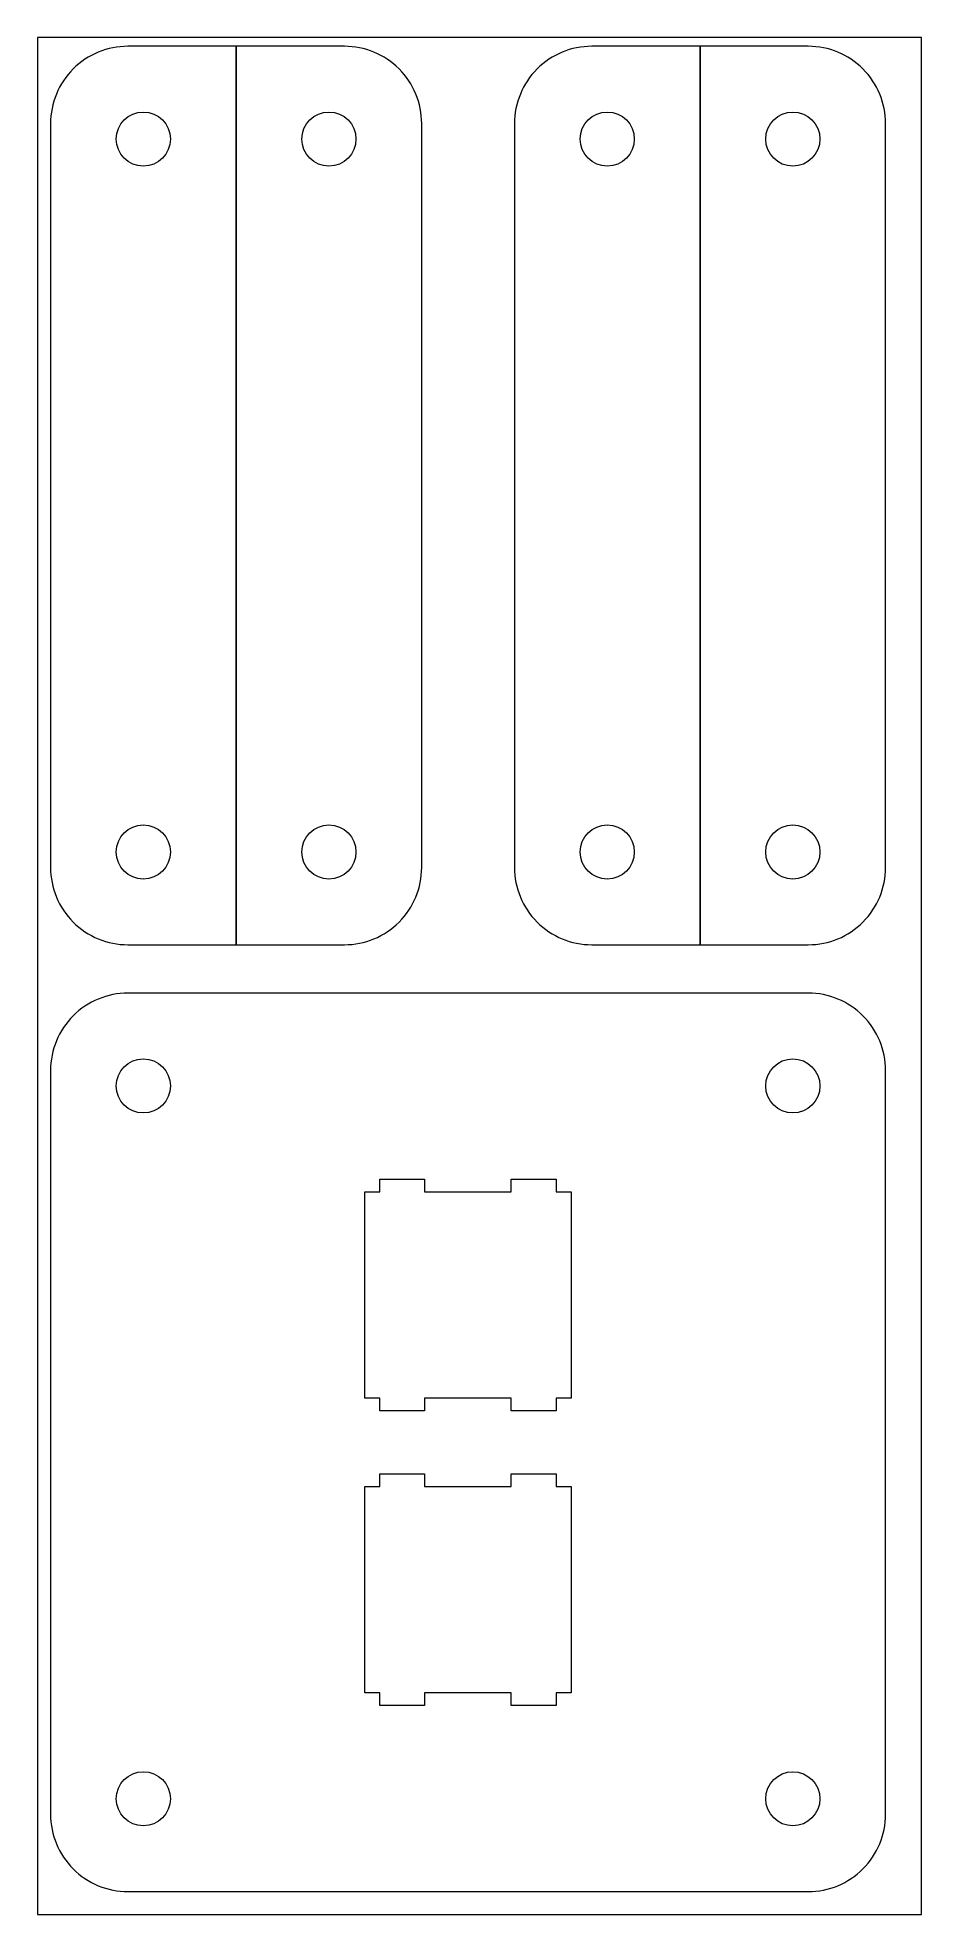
# Paper-space layout 'Clear Acrylic' of a CAD drawing. Header units: millimetres. Extents: x 0 to 57, y 86 to 207.
# The model-space entities are those that its viewports show. They can reach past a viewport. Long polylines and large blocks are cut down to what shows.
import ezdxf

# ---------------------------------------------------------------- set-up
doc = ezdxf.new("R2010")
doc.units = ezdxf.units.MM
doc.layers.get('0').update_dxf_attribs({"color": 5})
doc.layers.add('Boxes', color=3, linetype='Continuous')
doc.layers.add('Hidden', color=6, linetype='Continuous')
doc.layers.add('Cuts', color=7, linetype='Continuous', lineweight=0)
doc.layers.add('Viewports', color=7, linetype='Continuous', lineweight=0, plot=False)
doc.styles.get("Standard").update_dxf_attribs({"font": 'Arial.ttf'})

# ---------------------------------------------------------------- blocks, each defined once
blk = doc.blocks.new('Cherry Hole Inset')
at = {"layer": 'Cuts'}
blk.add_lwpolyline([(1.1114, 0.3), (1.1114, 1.2787), (0.3, 1.2787), (0.3, 4.1726), (1.1114, 4.1726), (1.1114, 9.7726), (0.3, 9.7726), (0.3, 12.6665), (1.1114, 12.6665), (1.1114, 13.6452), (14.4565, 13.6452), (14.4565, 12.6665), (15.2679, 12.6665), (15.2679, 9.7726), (14.4565, 9.7726), (14.4565, 4.1726), (15.2679, 4.1726), (15.2679, 1.2787), (14.4565, 1.2787), (14.4565, 0.3)], close=True, dxfattribs=at)
at = {"layer": 'Hidden'}
blk.add_lwpolyline([(0.8114, 0), (0.8114, 0.9787), (0, 0.9787), (0, 4.4726), (0.8114, 4.4726), (0.8114, 9.4726), (0, 9.4726), (0, 12.9665), (0.8114, 12.9665), (0.8114, 13.9452), (14.7565, 13.9452), (14.7565, 12.9665), (15.5679, 12.9665), (15.5679, 9.4726), (14.7565, 9.4726), (14.7565, 4.4726), (15.5679, 4.4726), (15.5679, 0.9787), (14.7565, 0.9787), (14.7565, 0)], close=True, dxfattribs=at)
blk = doc.blocks.new('Cherry Cutout 1')
at = {"layer": 'Boxes'}
blk.add_lwpolyline([(0, 0), (19.05, 0), (19.05, 19.05), (0, 19.05)], close=True, dxfattribs=at)
blk.add_blockref('Cherry Hole Inset', (1.74, 2.55))
at = {"layer": 'Hidden'}
blk.add_text('0.3mm inset', height=1, dxfattribs=at).set_placement((5.49, 0.68))

msp = doc.modelspace()

# ---------------------------------------------------------------- linework, layer by layer
at = {"layer": 'Cuts'}
for points in [[(65.11, -42), (65.11, -35, 0.414214), (60.11, -30), (12.01, -30, 0.414214), (7.01, -35), (7.01, -42)], [(7.01, -42), (7.01, -49, 0.414214), (12.01, -54), (60.11, -54, 0.414214), (65.11, -49), (65.11, -42)], [(65.11, -72), (65.11, -65, 0.414214), (60.11, -60), (12.01, -60, 0.414214), (7.01, -65), (7.01, -72)], [(7.01, -72), (7.01, -79, 0.414214), (12.01, -84), (60.11, -84, 0.414214), (65.11, -79), (65.11, -72)]]:
    msp.add_lwpolyline(points, format="xyb", dxfattribs=at)
msp.add_lwpolyline([(73.24, -84), (121.34, -84, 0.414214), (126.34, -79), (126.34, -35, 0.414214), (121.34, -30), (73.24, -30, 0.414214), (68.24, -35), (68.24, -79, 0.414214)], format="xyb", close=True, dxfattribs=at)
for points in [[(65.11, -42), (7.01, -42)], [(7.01, -42), (65.11, -42)], [(68.24, -44), (68.24, -70)], [(126.34, -70), (126.34, -44)], [(7.01, -72), (65.11, -72)], [(65.11, -72), (7.01, -72)], [(7.01, -72), (65.11, -72)]]:
    msp.add_lwpolyline(points, dxfattribs=at)
for centre in [(13.01, -36), (59.11, -36), (74.24, -36), (120.34, -36), (13.01, -48), (59.11, -48), (13.01, -66), (59.11, -66), (13.01, -78), (59.11, -78), (74.24, -78), (120.34, -78)]:
    msp.add_circle(centre, 1.75, dxfattribs=at)

# ---------------------------------------------------------------- block references
for p in [(78.24, -66.53), (97.29, -66.53)]:
    msp.add_blockref('Cherry Cutout 1', p)

psp = doc.layouts.new('Clear Acrylic')

# ---------------------------------------------------------------- viewports
at = {"layer": 'Viewports', "view_target_point": (23.83, 59.16), "view_twist_angle": 270}
vp = psp.add_viewport(center=(28.52, 146.77), size=(57.16, 121.378), view_center_point=(-115.42, -43.3), view_height=121.378, dxfattribs=at)
vp.frozen_layers = ['Boxes', 'Hidden']

doc.saveas('drawing.dxf')
